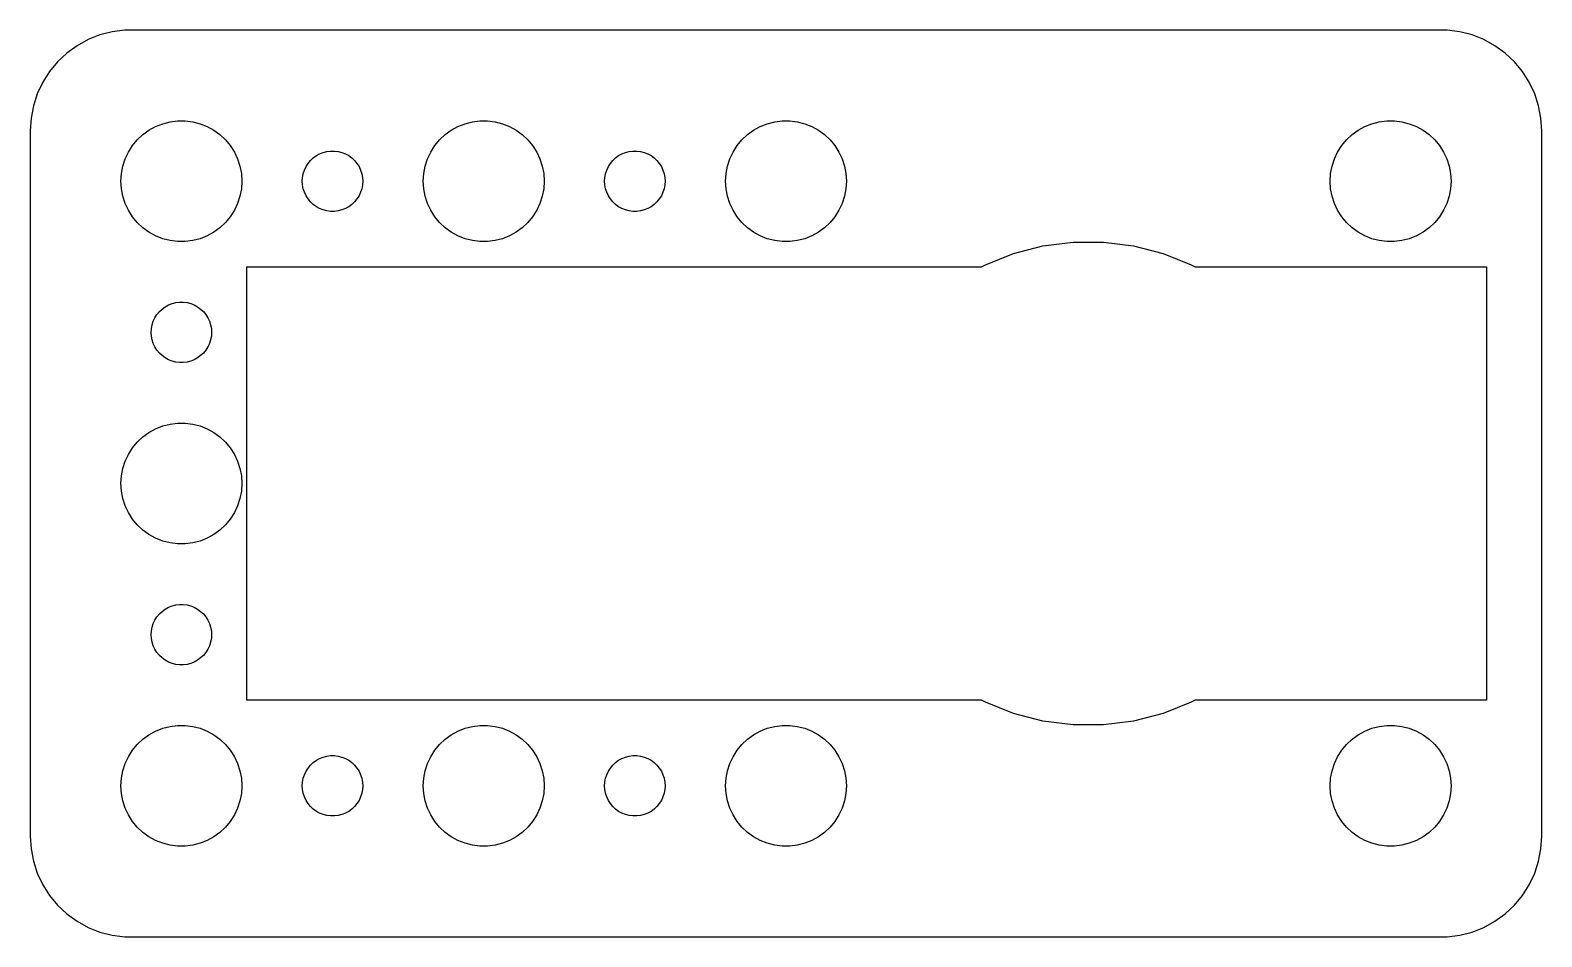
# Model space of a CAD drawing. Header units: metres. Extents: x -52 to 22, y -22 to 346.
# Drawn here: x -52.5 to 22.5, y -22.5 to 22.5 of the extents above; entities that cross this region are included whole.
import ezdxf

# ---------------------------------------------------------------- set-up
doc = ezdxf.new("R2010")
doc.units = ezdxf.units.M

msp = doc.modelspace()

# ---------------------------------------------------------------- linework, layer by layer
for p, q in [((-49.6289, 22.0241), (-50.1791, 21.7216)), ((-49.0451, 22.2553), (-49.6289, 22.0241)), ((-48.4369, 22.4114), (-49.0451, 22.2553)), ((-47.8139, 22.4901), (-48.4369, 22.4114)), ((17.8139, 22.4901), (-47.8139, 22.4901)), ((18.4369, 22.4114), (17.8139, 22.4901)), ((19.0451, 22.2553), (18.4369, 22.4114)), ((19.6289, 22.0241), (19.0451, 22.2553)), ((20.1791, 21.7216), (19.6289, 22.0241)), ((-50.6871, 21.3526), (-51.1448, 20.9227)), ((-50.1791, 21.7216), (-50.6871, 21.3526)), ((20.6871, 21.3526), (20.1791, 21.7216)), ((21.1448, 20.9227), (20.6871, 21.3526)), ((-51.5451, 20.4389), (-51.8815, 19.9088)), ((-51.1448, 20.9227), (-51.5451, 20.4389)), ((21.5451, 20.4389), (21.1448, 20.9227)), ((21.8815, 19.9088), (21.5451, 20.4389)), ((-51.8815, 19.9088), (-52.1489, 19.3406)), ((22.1489, 19.3406), (21.8815, 19.9088)), ((-52.1489, 19.3406), (-52.3429, 18.7434)), ((22.3429, 18.7434), (22.1489, 19.3406)), ((-52.4606, 18.1267), (-52.5, 17.5)), ((-52.3429, 18.7434), (-52.4606, 18.1267)), ((22.4606, 18.1267), (22.3429, 18.7434)), ((22.5, 17.5), (22.4606, 18.1267)), ((-52.5, 17.5), (-52.5, -17.5)), ((-47.1869, 17.0536), (-46.9123, 17.3115)), ((-46.9123, 17.3115), (-46.6075, 17.533)), ((-46.6075, 17.533), (-46.2773, 17.7145)), ((-46.2773, 17.7145), (-45.927, 17.8532)), ((-45.927, 17.8532), (-45.5621, 17.9469)), ((-45.5621, 17.9469), (-45.1884, 17.9941)), ((-45.1884, 17.9941), (-44.8116, 17.9941)), ((-44.8116, 17.9941), (-44.4379, 17.9469)), ((-44.4379, 17.9469), (-44.0729, 17.8532)), ((-44.0729, 17.8532), (-43.7227, 17.7145)), ((-43.7227, 17.7145), (-43.3925, 17.533)), ((-43.3925, 17.533), (-43.0877, 17.3115)), ((-43.0877, 17.3115), (-42.8131, 17.0536)), ((-32.1869, 17.0536), (-31.9123, 17.3115)), ((-31.9123, 17.3115), (-31.6075, 17.533)), ((-31.6075, 17.533), (-31.2773, 17.7145)), ((-31.2773, 17.7145), (-30.927, 17.8532)), ((-30.927, 17.8532), (-30.5621, 17.9469)), ((-30.5621, 17.9469), (-30.1884, 17.9941)), ((-30.1884, 17.9941), (-29.8116, 17.9941)), ((-29.8116, 17.9941), (-29.4379, 17.9469)), ((-29.4379, 17.9469), (-29.0729, 17.8532)), ((-29.0729, 17.8532), (-28.7227, 17.7145)), ((-28.7227, 17.7145), (-28.3925, 17.533)), ((-28.3925, 17.533), (-28.0877, 17.3115)), ((-28.0877, 17.3115), (-27.8131, 17.0536)), ((-17.1869, 17.0536), (-16.9123, 17.3115)), ((-16.9123, 17.3115), (-16.6075, 17.533)), ((-16.6075, 17.533), (-16.2773, 17.7145)), ((-16.2773, 17.7145), (-15.927, 17.8532)), ((-15.927, 17.8532), (-15.5621, 17.9469)), ((-15.5621, 17.9469), (-15.1884, 17.9941)), ((-15.1884, 17.9941), (-14.8116, 17.9941)), ((-14.8116, 17.9941), (-14.4379, 17.9469)), ((-14.4379, 17.9469), (-14.0729, 17.8532)), ((-14.0729, 17.8532), (-13.7227, 17.7145)), ((-13.7227, 17.7145), (-13.3925, 17.533)), ((-13.3925, 17.533), (-13.0877, 17.3115)), ((-13.0877, 17.3115), (-12.8131, 17.0536)), ((12.8131, 17.0536), (13.0877, 17.3115)), ((13.0877, 17.3115), (13.3925, 17.533)), ((13.3925, 17.533), (13.7227, 17.7145)), ((13.7227, 17.7145), (14.0729, 17.8532)), ((14.0729, 17.8532), (14.4379, 17.9469)), ((14.4379, 17.9469), (14.8116, 17.9941)), ((14.8116, 17.9941), (15.1884, 17.9941)), ((15.1884, 17.9941), (15.5621, 17.9469)), ((15.5621, 17.9469), (15.927, 17.8532)), ((15.927, 17.8532), (16.2773, 17.7145)), ((16.2773, 17.7145), (16.6075, 17.533)), ((16.6075, 17.533), (16.9123, 17.3115)), ((16.9123, 17.3115), (17.1869, 17.0536)), ((22.5, -17.5), (22.5, 17.5)), ((-47.6289, 16.4453), (-47.427, 16.7634)), ((-47.427, 16.7634), (-47.1869, 17.0536)), ((-42.8131, 17.0536), (-42.5729, 16.7634)), ((-42.5729, 16.7634), (-42.3711, 16.4453)), ((-32.6289, 16.4453), (-32.427, 16.7634)), ((-32.427, 16.7634), (-32.1869, 17.0536)), ((-27.8131, 17.0536), (-27.5729, 16.7634)), ((-27.5729, 16.7634), (-27.3711, 16.4453)), ((-17.6289, 16.4453), (-17.427, 16.7634)), ((-17.427, 16.7634), (-17.1869, 17.0536)), ((-12.8131, 17.0536), (-12.5729, 16.7634)), ((-12.5729, 16.7634), (-12.3711, 16.4453)), ((12.3711, 16.4453), (12.5729, 16.7634)), ((12.5729, 16.7634), (12.8131, 17.0536)), ((17.1869, 17.0536), (17.427, 16.7634)), ((17.427, 16.7634), (17.6289, 16.4453)), ((-47.9057, 15.7461), (-47.7893, 16.1044)), ((-47.7893, 16.1044), (-47.6289, 16.4453)), ((-42.3711, 16.4453), (-42.2107, 16.1044)), ((-42.2107, 16.1044), (-42.0942, 15.7461)), ((-38.8145, 15.7226), (-38.7135, 15.8817)), ((-38.7135, 15.8817), (-38.5934, 16.0268)), ((-38.5934, 16.0268), (-38.4561, 16.1558)), ((-38.4561, 16.1558), (-38.3037, 16.2665)), ((-38.3037, 16.2665), (-38.1387, 16.3572)), ((-38.1387, 16.3572), (-37.9635, 16.4266)), ((-37.9635, 16.4266), (-37.7811, 16.4734)), ((-37.7811, 16.4734), (-37.5942, 16.497)), ((-37.5942, 16.497), (-37.4058, 16.497)), ((-37.4058, 16.497), (-37.2189, 16.4734)), ((-37.2189, 16.4734), (-37.0365, 16.4266)), ((-37.0365, 16.4266), (-36.8613, 16.3572)), ((-36.8613, 16.3572), (-36.6963, 16.2665)), ((-36.6963, 16.2665), (-36.5439, 16.1558)), ((-36.5439, 16.1558), (-36.4065, 16.0268)), ((-36.4065, 16.0268), (-36.2865, 15.8817)), ((-36.2865, 15.8817), (-36.1855, 15.7226)), ((-32.9057, 15.7461), (-32.7893, 16.1044)), ((-32.7893, 16.1044), (-32.6289, 16.4453)), ((-27.3711, 16.4453), (-27.2107, 16.1044)), ((-27.2107, 16.1044), (-27.0942, 15.7461)), ((-23.8145, 15.7226), (-23.7135, 15.8817)), ((-23.7135, 15.8817), (-23.5934, 16.0268)), ((-23.5934, 16.0268), (-23.4561, 16.1558)), ((-23.4561, 16.1558), (-23.3037, 16.2665)), ((-23.3037, 16.2665), (-23.1387, 16.3572)), ((-23.1387, 16.3572), (-22.9635, 16.4266)), ((-22.9635, 16.4266), (-22.7811, 16.4734)), ((-22.7811, 16.4734), (-22.5942, 16.497)), ((-22.5942, 16.497), (-22.4058, 16.497)), ((-22.4058, 16.497), (-22.2189, 16.4734)), ((-22.2189, 16.4734), (-22.0365, 16.4266)), ((-22.0365, 16.4266), (-21.8613, 16.3572)), ((-21.8613, 16.3572), (-21.6963, 16.2665)), ((-21.6963, 16.2665), (-21.5439, 16.1558)), ((-21.5439, 16.1558), (-21.4065, 16.0268)), ((-21.4065, 16.0268), (-21.2865, 15.8817)), ((-21.2865, 15.8817), (-21.1855, 15.7226)), ((-17.9057, 15.7461), (-17.7893, 16.1044)), ((-17.7893, 16.1044), (-17.6289, 16.4453)), ((-12.3711, 16.4453), (-12.2107, 16.1044)), ((-12.2107, 16.1044), (-12.0942, 15.7461)), ((12.0942, 15.7461), (12.2107, 16.1044)), ((12.2107, 16.1044), (12.3711, 16.4453)), ((17.6289, 16.4453), (17.7893, 16.1044)), ((17.7893, 16.1044), (17.9057, 15.7461)), ((-48, 15), (-47.9763, 15.376)), ((-47.9763, 14.624), (-48, 15)), ((-47.9763, 15.376), (-47.9057, 15.7461)), ((-42.0942, 15.7461), (-42.0237, 15.376)), ((-42.0237, 15.376), (-42, 15)), ((-42, 15), (-42.0237, 14.624)), ((-39, 15), (-38.9882, 15.188)), ((-38.9882, 14.812), (-39, 15)), ((-38.9882, 15.188), (-38.9529, 15.373)), ((-38.9529, 15.373), (-38.8947, 15.5522)), ((-38.8947, 15.5522), (-38.8145, 15.7226)), ((-36.1855, 15.7226), (-36.1053, 15.5522)), ((-36.1053, 15.5522), (-36.0471, 15.373)), ((-36.0471, 15.373), (-36.0118, 15.188)), ((-36.0118, 15.188), (-36, 15)), ((-36, 15), (-36.0118, 14.812)), ((-33, 15), (-32.9763, 15.376)), ((-32.9763, 14.624), (-33, 15)), ((-32.9763, 15.376), (-32.9057, 15.7461)), ((-27.0942, 15.7461), (-27.0237, 15.376)), ((-27.0237, 15.376), (-27, 15)), ((-27, 15), (-27.0237, 14.624)), ((-24, 15), (-23.9882, 15.188)), ((-23.9882, 14.812), (-24, 15)), ((-23.9882, 15.188), (-23.9529, 15.373)), ((-23.9529, 15.373), (-23.8947, 15.5522)), ((-23.8947, 15.5522), (-23.8145, 15.7226)), ((-21.1855, 15.7226), (-21.1053, 15.5522)), ((-21.1053, 15.5522), (-21.0471, 15.373)), ((-21.0471, 15.373), (-21.0118, 15.188)), ((-21.0118, 15.188), (-21, 15)), ((-21, 15), (-21.0118, 14.812)), ((-18, 15), (-17.9763, 15.376)), ((-17.9763, 14.624), (-18, 15)), ((-17.9763, 15.376), (-17.9057, 15.7461)), ((-12.0942, 15.7461), (-12.0237, 15.376)), ((-12.0237, 15.376), (-12, 15)), ((-12, 15), (-12.0237, 14.624)), ((12, 15), (12.0237, 15.376)), ((12.0237, 14.624), (12, 15)), ((12.0237, 15.376), (12.0942, 15.7461)), ((17.9057, 15.7461), (17.9763, 15.376)), ((17.9763, 15.376), (18, 15)), ((18, 15), (17.9763, 14.624)), ((-47.9057, 14.2539), (-47.9763, 14.624)), ((-47.7893, 13.8956), (-47.9057, 14.2539)), ((-42.0942, 14.2539), (-42.2107, 13.8956)), ((-42.0237, 14.624), (-42.0942, 14.2539)), ((-38.9529, 14.627), (-38.9882, 14.812)), ((-38.8947, 14.4478), (-38.9529, 14.627)), ((-38.8145, 14.2774), (-38.8947, 14.4478)), ((-38.7135, 14.1183), (-38.8145, 14.2774)), ((-36.1855, 14.2774), (-36.2865, 14.1183)), ((-36.1053, 14.4478), (-36.1855, 14.2774)), ((-36.0471, 14.627), (-36.1053, 14.4478)), ((-36.0118, 14.812), (-36.0471, 14.627)), ((-32.9057, 14.2539), (-32.9763, 14.624)), ((-32.7893, 13.8956), (-32.9057, 14.2539)), ((-27.0942, 14.2539), (-27.2107, 13.8956)), ((-27.0237, 14.624), (-27.0942, 14.2539)), ((-23.9529, 14.627), (-23.9882, 14.812)), ((-23.8947, 14.4478), (-23.9529, 14.627)), ((-23.8145, 14.2774), (-23.8947, 14.4478)), ((-23.7135, 14.1183), (-23.8145, 14.2774)), ((-21.1855, 14.2774), (-21.2865, 14.1183)), ((-21.1053, 14.4478), (-21.1855, 14.2774)), ((-21.0471, 14.627), (-21.1053, 14.4478)), ((-21.0118, 14.812), (-21.0471, 14.627)), ((-17.9057, 14.2539), (-17.9763, 14.624)), ((-17.7893, 13.8956), (-17.9057, 14.2539)), ((-12.0942, 14.2539), (-12.2107, 13.8956)), ((-12.0237, 14.624), (-12.0942, 14.2539)), ((12.0942, 14.2539), (12.0237, 14.624)), ((12.2107, 13.8956), (12.0942, 14.2539)), ((17.9057, 14.2539), (17.7893, 13.8956)), ((17.9763, 14.624), (17.9057, 14.2539)), ((-47.6289, 13.5547), (-47.7893, 13.8956)), ((-47.427, 13.2366), (-47.6289, 13.5547)), ((-42.3711, 13.5547), (-42.5729, 13.2366)), ((-42.2107, 13.8956), (-42.3711, 13.5547)), ((-38.5934, 13.9732), (-38.7135, 14.1183)), ((-38.4561, 13.8442), (-38.5934, 13.9732)), ((-38.3037, 13.7335), (-38.4561, 13.8442)), ((-38.1387, 13.6427), (-38.3037, 13.7335)), ((-37.9635, 13.5734), (-38.1387, 13.6427)), ((-37.7811, 13.5266), (-37.9635, 13.5734)), ((-37.5942, 13.5029), (-37.7811, 13.5266)), ((-37.4058, 13.5029), (-37.5942, 13.5029)), ((-37.2189, 13.5266), (-37.4058, 13.5029)), ((-37.0365, 13.5734), (-37.2189, 13.5266)), ((-36.8613, 13.6427), (-37.0365, 13.5734)), ((-36.6963, 13.7335), (-36.8613, 13.6427)), ((-36.5439, 13.8442), (-36.6963, 13.7335)), ((-36.4065, 13.9732), (-36.5439, 13.8442)), ((-36.2865, 14.1183), (-36.4065, 13.9732)), ((-32.6289, 13.5547), (-32.7893, 13.8956)), ((-32.427, 13.2366), (-32.6289, 13.5547)), ((-27.3711, 13.5547), (-27.5729, 13.2366)), ((-27.2107, 13.8956), (-27.3711, 13.5547)), ((-23.5934, 13.9732), (-23.7135, 14.1183)), ((-23.4561, 13.8442), (-23.5934, 13.9732)), ((-23.3037, 13.7335), (-23.4561, 13.8442)), ((-23.1387, 13.6427), (-23.3037, 13.7335)), ((-22.9635, 13.5734), (-23.1387, 13.6427)), ((-22.7811, 13.5266), (-22.9635, 13.5734)), ((-22.5942, 13.5029), (-22.7811, 13.5266)), ((-22.4058, 13.5029), (-22.5942, 13.5029)), ((-22.2189, 13.5266), (-22.4058, 13.5029)), ((-22.0365, 13.5734), (-22.2189, 13.5266)), ((-21.8613, 13.6427), (-22.0365, 13.5734)), ((-21.6963, 13.7335), (-21.8613, 13.6427)), ((-21.5439, 13.8442), (-21.6963, 13.7335)), ((-21.4065, 13.9732), (-21.5439, 13.8442)), ((-21.2865, 14.1183), (-21.4065, 13.9732)), ((-17.6289, 13.5547), (-17.7893, 13.8956)), ((-17.427, 13.2366), (-17.6289, 13.5547)), ((-12.3711, 13.5547), (-12.5729, 13.2366)), ((-12.2107, 13.8956), (-12.3711, 13.5547)), ((12.3711, 13.5547), (12.2107, 13.8956)), ((12.5729, 13.2366), (12.3711, 13.5547)), ((17.6289, 13.5547), (17.427, 13.2366)), ((17.7893, 13.8956), (17.6289, 13.5547)), ((-47.1869, 12.9464), (-47.427, 13.2366)), ((-46.9123, 12.6884), (-47.1869, 12.9464)), ((-42.8131, 12.9464), (-43.0877, 12.6884)), ((-42.5729, 13.2366), (-42.8131, 12.9464)), ((-32.1869, 12.9464), (-32.427, 13.2366)), ((-31.9123, 12.6884), (-32.1869, 12.9464)), ((-27.8131, 12.9464), (-28.0877, 12.6884)), ((-27.5729, 13.2366), (-27.8131, 12.9464)), ((-17.1869, 12.9464), (-17.427, 13.2366)), ((-16.9123, 12.6884), (-17.1869, 12.9464)), ((-12.8131, 12.9464), (-13.0877, 12.6884)), ((-12.5729, 13.2366), (-12.8131, 12.9464)), ((12.8131, 12.9464), (12.5729, 13.2366)), ((13.0877, 12.6884), (12.8131, 12.9464)), ((17.1869, 12.9464), (16.9123, 12.6884)), ((17.427, 13.2366), (17.1869, 12.9464)), ((-46.6075, 12.467), (-46.9123, 12.6884)), ((-46.2773, 12.2855), (-46.6075, 12.467)), ((-45.927, 12.1468), (-46.2773, 12.2855)), ((-45.5621, 12.0531), (-45.927, 12.1468)), ((-45.1884, 12.0059), (-45.5621, 12.0531)), ((-44.8116, 12.0059), (-45.1884, 12.0059)), ((-44.4379, 12.0531), (-44.8116, 12.0059)), ((-44.0729, 12.1468), (-44.4379, 12.0531)), ((-43.7227, 12.2855), (-44.0729, 12.1468)), ((-43.3925, 12.467), (-43.7227, 12.2855)), ((-43.0877, 12.6884), (-43.3925, 12.467)), ((-31.6075, 12.467), (-31.9123, 12.6884)), ((-31.2773, 12.2855), (-31.6075, 12.467)), ((-30.927, 12.1468), (-31.2773, 12.2855)), ((-30.5621, 12.0531), (-30.927, 12.1468)), ((-30.1884, 12.0059), (-30.5621, 12.0531)), ((-29.8116, 12.0059), (-30.1884, 12.0059)), ((-29.4379, 12.0531), (-29.8116, 12.0059)), ((-29.0729, 12.1468), (-29.4379, 12.0531)), ((-28.7227, 12.2855), (-29.0729, 12.1468)), ((-28.3925, 12.467), (-28.7227, 12.2855)), ((-28.0877, 12.6884), (-28.3925, 12.467)), ((-16.6075, 12.467), (-16.9123, 12.6884)), ((-16.2773, 12.2855), (-16.6075, 12.467)), ((-15.927, 12.1468), (-16.2773, 12.2855)), ((-15.5621, 12.0531), (-15.927, 12.1468)), ((-15.1884, 12.0059), (-15.5621, 12.0531)), ((-14.8116, 12.0059), (-15.1884, 12.0059)), ((-14.4379, 12.0531), (-14.8116, 12.0059)), ((-14.0729, 12.1468), (-14.4379, 12.0531)), ((-13.7227, 12.2855), (-14.0729, 12.1468)), ((-13.3925, 12.467), (-13.7227, 12.2855)), ((-13.0877, 12.6884), (-13.3925, 12.467)), ((13.3925, 12.467), (13.0877, 12.6884)), ((13.7227, 12.2855), (13.3925, 12.467)), ((14.0729, 12.1468), (13.7227, 12.2855)), ((14.4379, 12.0531), (14.0729, 12.1468)), ((14.8116, 12.0059), (14.4379, 12.0531)), ((15.1884, 12.0059), (14.8116, 12.0059)), ((15.5621, 12.0531), (15.1884, 12.0059)), ((15.927, 12.1468), (15.5621, 12.0531)), ((16.2773, 12.2855), (15.927, 12.1468)), ((16.6075, 12.467), (16.2773, 12.2855)), ((16.9123, 12.6884), (16.6075, 12.467)), ((-5.10934, 10.8579), (-3.70819, 11.4127)), ((-3.70819, 11.4127), (-2.24857, 11.7874)), ((-2.24857, 11.7874), (-0.75348, 11.9763)), ((-0.75348, 11.9763), (0.75348, 11.9763)), ((0.75348, 11.9763), (2.24857, 11.7874)), ((2.24857, 11.7874), (3.70819, 11.4127)), ((3.70819, 11.4127), (5.10934, 10.8579)), ((-41.75, -10.75), (-41.75, 10.75)), ((-41.75, 10.75), (-5.30566, 10.75)), ((-5.30566, 10.75), (-5.10934, 10.8579)), ((5.10934, 10.8579), (5.30566, 10.75)), ((5.30566, 10.75), (19.75, 10.75)), ((19.75, 10.75), (19.75, -10.75)), ((-46.3145, 8.22263), (-46.2135, 8.38167)), ((-46.2135, 8.38167), (-46.0934, 8.52681)), ((-46.0934, 8.52681), (-45.9561, 8.65576)), ((-45.9561, 8.65576), (-45.8037, 8.76648)), ((-45.8037, 8.76648), (-45.6387, 8.85724)), ((-45.6387, 8.85724), (-45.4635, 8.92657)), ((-45.4635, 8.92657), (-45.2811, 8.97342)), ((-45.2811, 8.97342), (-45.0942, 8.99704)), ((-45.0942, 8.99704), (-44.9058, 8.99704)), ((-44.9058, 8.99704), (-44.7189, 8.97342)), ((-44.7189, 8.97342), (-44.5365, 8.92657)), ((-44.5365, 8.92657), (-44.3613, 8.85724)), ((-44.3613, 8.85724), (-44.1963, 8.76648)), ((-44.1963, 8.76648), (-44.0439, 8.65576)), ((-44.0439, 8.65576), (-43.9065, 8.52681)), ((-43.9065, 8.52681), (-43.7865, 8.38167)), ((-43.7865, 8.38167), (-43.6855, 8.22263)), ((-46.5, 7.5), (-46.4882, 7.68799)), ((-46.4882, 7.312), (-46.5, 7.5)), ((-46.4882, 7.68799), (-46.4529, 7.87303)), ((-46.4529, 7.87303), (-46.3947, 8.05219)), ((-46.3947, 8.05219), (-46.3145, 8.22263)), ((-43.6855, 8.22263), (-43.6053, 8.05219)), ((-43.6053, 8.05219), (-43.5471, 7.87303)), ((-43.5471, 7.87303), (-43.5118, 7.68799)), ((-43.5118, 7.68799), (-43.5, 7.5)), ((-43.5, 7.5), (-43.5118, 7.312)), ((-46.4529, 7.12695), (-46.4882, 7.312)), ((-46.3947, 6.9478), (-46.4529, 7.12695)), ((-46.3145, 6.77736), (-46.3947, 6.9478)), ((-46.2135, 6.61832), (-46.3145, 6.77736)), ((-43.6855, 6.77736), (-43.7865, 6.61832)), ((-43.6053, 6.9478), (-43.6855, 6.77736)), ((-43.5471, 7.12695), (-43.6053, 6.9478)), ((-43.5118, 7.312), (-43.5471, 7.12695)), ((-46.0934, 6.47318), (-46.2135, 6.61832)), ((-45.9561, 6.34422), (-46.0934, 6.47318)), ((-45.8037, 6.23351), (-45.9561, 6.34422)), ((-45.6387, 6.14275), (-45.8037, 6.23351)), ((-45.4635, 6.07341), (-45.6387, 6.14275)), ((-45.2811, 6.02657), (-45.4635, 6.07341)), ((-45.0942, 6.00294), (-45.2811, 6.02657)), ((-44.9058, 6.00294), (-45.0942, 6.00294)), ((-44.7189, 6.02657), (-44.9058, 6.00294)), ((-44.5365, 6.07341), (-44.7189, 6.02657)), ((-44.3613, 6.14275), (-44.5365, 6.07341)), ((-44.1963, 6.23351), (-44.3613, 6.14275)), ((-44.0439, 6.34422), (-44.1963, 6.23351)), ((-43.9065, 6.47318), (-44.0439, 6.34422)), ((-43.7865, 6.61832), (-43.9065, 6.47318)), ((-47.1869, 2.05363), (-46.9123, 2.31154)), ((-46.9123, 2.31154), (-46.6075, 2.53297)), ((-46.6075, 2.53297), (-46.2773, 2.71448)), ((-46.2773, 2.71448), (-45.927, 2.85316)), ((-45.927, 2.85316), (-45.5621, 2.94685)), ((-45.5621, 2.94685), (-45.1884, 2.99408)), ((-45.1884, 2.99408), (-44.8116, 2.99408)), ((-44.8116, 2.99408), (-44.4379, 2.94685)), ((-44.4379, 2.94685), (-44.0729, 2.85316)), ((-44.0729, 2.85316), (-43.7227, 2.71448)), ((-43.7227, 2.71448), (-43.3925, 2.53297)), ((-43.3925, 2.53297), (-43.0877, 2.31154)), ((-43.0877, 2.31154), (-42.8131, 2.05363)), ((-47.6289, 1.44525), (-47.427, 1.76335)), ((-47.427, 1.76335), (-47.1869, 2.05363)), ((-42.8131, 2.05363), (-42.5729, 1.76335)), ((-42.5729, 1.76335), (-42.3711, 1.44525)), ((-47.9057, 0.74606), (-47.7893, 1.10437)), ((-47.7893, 1.10437), (-47.6289, 1.44525)), ((-42.3711, 1.44525), (-42.2107, 1.10437)), ((-42.2107, 1.10437), (-42.0942, 0.74606)), ((-48, 0), (-47.9763, 0.37599)), ((-47.9763, -0.37599), (-48, 0)), ((-47.9763, 0.37599), (-47.9057, 0.74606)), ((-42.0942, 0.74606), (-42.0237, 0.37599)), ((-42.0237, 0.37599), (-42, 0)), ((-42, 0), (-42.0237, -0.37599)), ((-47.9057, -0.74606), (-47.9763, -0.37599)), ((-47.7893, -1.10437), (-47.9057, -0.74606)), ((-42.0942, -0.74606), (-42.2107, -1.10437)), ((-42.0237, -0.37599), (-42.0942, -0.74606)), ((-47.6289, -1.44525), (-47.7893, -1.10437)), ((-47.427, -1.76335), (-47.6289, -1.44525)), ((-42.3711, -1.44525), (-42.5729, -1.76335)), ((-42.2107, -1.10437), (-42.3711, -1.44525)), ((-47.1869, -2.05363), (-47.427, -1.76335)), ((-46.9123, -2.31154), (-47.1869, -2.05363)), ((-42.8131, -2.05363), (-43.0877, -2.31154)), ((-42.5729, -1.76335), (-42.8131, -2.05363)), ((-46.6075, -2.53297), (-46.9123, -2.31154)), ((-46.2773, -2.71448), (-46.6075, -2.53297)), ((-45.927, -2.85316), (-46.2773, -2.71448)), ((-45.5621, -2.94685), (-45.927, -2.85316)), ((-45.1884, -2.99408), (-45.5621, -2.94685)), ((-44.8116, -2.99408), (-45.1884, -2.99408)), ((-44.4379, -2.94685), (-44.8116, -2.99408)), ((-44.0729, -2.85316), (-44.4379, -2.94685)), ((-43.7227, -2.71448), (-44.0729, -2.85316)), ((-43.3925, -2.53297), (-43.7227, -2.71448)), ((-43.0877, -2.31154), (-43.3925, -2.53297)), ((-46.3145, -6.77736), (-46.2135, -6.61832)), ((-46.2135, -6.61832), (-46.0934, -6.47318)), ((-46.0934, -6.47318), (-45.9561, -6.34422)), ((-45.9561, -6.34422), (-45.8037, -6.23351)), ((-45.8037, -6.23351), (-45.6387, -6.14275)), ((-45.6387, -6.14275), (-45.4635, -6.07341)), ((-45.4635, -6.07341), (-45.2811, -6.02657)), ((-45.2811, -6.02657), (-45.0942, -6.00294)), ((-45.0942, -6.00294), (-44.9058, -6.00294)), ((-44.9058, -6.00294), (-44.7189, -6.02657)), ((-44.7189, -6.02657), (-44.5365, -6.07341)), ((-44.5365, -6.07341), (-44.3613, -6.14275)), ((-44.3613, -6.14275), (-44.1963, -6.23351)), ((-44.1963, -6.23351), (-44.0439, -6.34422)), ((-44.0439, -6.34422), (-43.9065, -6.47318)), ((-43.9065, -6.47318), (-43.7865, -6.61832)), ((-43.7865, -6.61832), (-43.6855, -6.77736)), ((-46.5, -7.5), (-46.4882, -7.312)), ((-46.4882, -7.68799), (-46.5, -7.5)), ((-46.4882, -7.312), (-46.4529, -7.12695)), ((-46.4529, -7.12695), (-46.3947, -6.9478)), ((-46.3947, -6.9478), (-46.3145, -6.77736)), ((-43.6855, -6.77736), (-43.6053, -6.9478)), ((-43.6053, -6.9478), (-43.5471, -7.12695)), ((-43.5471, -7.12695), (-43.5118, -7.312)), ((-43.5118, -7.312), (-43.5, -7.5)), ((-43.5, -7.5), (-43.5118, -7.68799)), ((-46.4529, -7.87303), (-46.4882, -7.68799)), ((-46.3947, -8.05219), (-46.4529, -7.87303)), ((-46.3145, -8.22263), (-46.3947, -8.05219)), ((-46.2135, -8.38167), (-46.3145, -8.22263)), ((-43.6855, -8.22263), (-43.7865, -8.38167)), ((-43.6053, -8.05219), (-43.6855, -8.22263)), ((-43.5471, -7.87303), (-43.6053, -8.05219)), ((-43.5118, -7.68799), (-43.5471, -7.87303)), ((-46.0934, -8.52681), (-46.2135, -8.38167)), ((-45.9561, -8.65576), (-46.0934, -8.52681)), ((-45.8037, -8.76648), (-45.9561, -8.65576)), ((-45.6387, -8.85724), (-45.8037, -8.76648)), ((-45.4635, -8.92657), (-45.6387, -8.85724)), ((-45.2811, -8.97342), (-45.4635, -8.92657)), ((-45.0942, -8.99704), (-45.2811, -8.97342)), ((-44.9058, -8.99704), (-45.0942, -8.99704)), ((-44.7189, -8.97342), (-44.9058, -8.99704)), ((-44.5365, -8.92657), (-44.7189, -8.97342)), ((-44.3613, -8.85724), (-44.5365, -8.92657)), ((-44.1963, -8.76648), (-44.3613, -8.85724)), ((-44.0439, -8.65576), (-44.1963, -8.76648)), ((-43.9065, -8.52681), (-44.0439, -8.65576)), ((-43.7865, -8.38167), (-43.9065, -8.52681)), ((-5.30566, -10.75), (-41.75, -10.75)), ((-5.10934, -10.8579), (-5.30566, -10.75)), ((-3.70819, -11.4127), (-5.10934, -10.8579)), ((5.10934, -10.8579), (3.70819, -11.4127)), ((5.30566, -10.75), (5.10934, -10.8579)), ((19.75, -10.75), (5.30566, -10.75)), ((-2.24857, -11.7874), (-3.70819, -11.4127)), ((-0.75348, -11.9763), (-2.24857, -11.7874)), ((0.75348, -11.9763), (-0.75348, -11.9763)), ((2.24857, -11.7874), (0.75348, -11.9763)), ((3.70819, -11.4127), (2.24857, -11.7874)), ((-47.1869, -12.9464), (-46.9123, -12.6884)), ((-46.9123, -12.6884), (-46.6075, -12.467)), ((-46.6075, -12.467), (-46.2773, -12.2855)), ((-46.2773, -12.2855), (-45.927, -12.1468)), ((-45.927, -12.1468), (-45.5621, -12.0531)), ((-45.5621, -12.0531), (-45.1884, -12.0059)), ((-45.1884, -12.0059), (-44.8116, -12.0059)), ((-44.8116, -12.0059), (-44.4379, -12.0531)), ((-44.4379, -12.0531), (-44.0729, -12.1468)), ((-44.0729, -12.1468), (-43.7227, -12.2855)), ((-43.7227, -12.2855), (-43.3925, -12.467)), ((-43.3925, -12.467), (-43.0877, -12.6884)), ((-43.0877, -12.6884), (-42.8131, -12.9464)), ((-32.1869, -12.9464), (-31.9123, -12.6884)), ((-31.9123, -12.6884), (-31.6075, -12.467)), ((-31.6075, -12.467), (-31.2773, -12.2855)), ((-31.2773, -12.2855), (-30.927, -12.1468)), ((-30.927, -12.1468), (-30.5621, -12.0531)), ((-30.5621, -12.0531), (-30.1884, -12.0059)), ((-30.1884, -12.0059), (-29.8116, -12.0059)), ((-29.8116, -12.0059), (-29.4379, -12.0531)), ((-29.4379, -12.0531), (-29.0729, -12.1468)), ((-29.0729, -12.1468), (-28.7227, -12.2855)), ((-28.7227, -12.2855), (-28.3925, -12.467)), ((-28.3925, -12.467), (-28.0877, -12.6884)), ((-28.0877, -12.6884), (-27.8131, -12.9464)), ((-17.1869, -12.9464), (-16.9123, -12.6884)), ((-16.9123, -12.6884), (-16.6075, -12.467)), ((-16.6075, -12.467), (-16.2773, -12.2855)), ((-16.2773, -12.2855), (-15.927, -12.1468)), ((-15.927, -12.1468), (-15.5621, -12.0531)), ((-15.5621, -12.0531), (-15.1884, -12.0059)), ((-15.1884, -12.0059), (-14.8116, -12.0059)), ((-14.8116, -12.0059), (-14.4379, -12.0531)), ((-14.4379, -12.0531), (-14.0729, -12.1468)), ((-14.0729, -12.1468), (-13.7227, -12.2855)), ((-13.7227, -12.2855), (-13.3925, -12.467)), ((-13.3925, -12.467), (-13.0877, -12.6884)), ((-13.0877, -12.6884), (-12.8131, -12.9464)), ((12.8131, -12.9464), (13.0877, -12.6884)), ((13.0877, -12.6884), (13.3925, -12.467)), ((13.3925, -12.467), (13.7227, -12.2855)), ((13.7227, -12.2855), (14.0729, -12.1468)), ((14.0729, -12.1468), (14.4379, -12.0531)), ((14.4379, -12.0531), (14.8116, -12.0059)), ((14.8116, -12.0059), (15.1884, -12.0059)), ((15.1884, -12.0059), (15.5621, -12.0531)), ((15.5621, -12.0531), (15.927, -12.1468)), ((15.927, -12.1468), (16.2773, -12.2855)), ((16.2773, -12.2855), (16.6075, -12.467)), ((16.6075, -12.467), (16.9123, -12.6884)), ((16.9123, -12.6884), (17.1869, -12.9464)), ((-47.6289, -13.5547), (-47.427, -13.2366)), ((-47.427, -13.2366), (-47.1869, -12.9464)), ((-42.8131, -12.9464), (-42.5729, -13.2366)), ((-42.5729, -13.2366), (-42.3711, -13.5547)), ((-32.6289, -13.5547), (-32.427, -13.2366)), ((-32.427, -13.2366), (-32.1869, -12.9464)), ((-27.8131, -12.9464), (-27.5729, -13.2366)), ((-27.5729, -13.2366), (-27.3711, -13.5547)), ((-17.6289, -13.5547), (-17.427, -13.2366)), ((-17.427, -13.2366), (-17.1869, -12.9464)), ((-12.8131, -12.9464), (-12.5729, -13.2366)), ((-12.5729, -13.2366), (-12.3711, -13.5547)), ((12.3711, -13.5547), (12.5729, -13.2366)), ((12.5729, -13.2366), (12.8131, -12.9464)), ((17.1869, -12.9464), (17.427, -13.2366)), ((17.427, -13.2366), (17.6289, -13.5547)), ((-47.9057, -14.2539), (-47.7893, -13.8956)), ((-47.7893, -13.8956), (-47.6289, -13.5547)), ((-42.3711, -13.5547), (-42.2107, -13.8956)), ((-42.2107, -13.8956), (-42.0942, -14.2539)), ((-38.8145, -14.2774), (-38.7135, -14.1183)), ((-38.7135, -14.1183), (-38.5934, -13.9732)), ((-38.5934, -13.9732), (-38.4561, -13.8442)), ((-38.4561, -13.8442), (-38.3037, -13.7335)), ((-38.3037, -13.7335), (-38.1387, -13.6427)), ((-38.1387, -13.6427), (-37.9635, -13.5734)), ((-37.9635, -13.5734), (-37.7811, -13.5266)), ((-37.7811, -13.5266), (-37.5942, -13.5029)), ((-37.5942, -13.5029), (-37.4058, -13.5029)), ((-37.4058, -13.5029), (-37.2189, -13.5266)), ((-37.2189, -13.5266), (-37.0365, -13.5734)), ((-37.0365, -13.5734), (-36.8613, -13.6427)), ((-36.8613, -13.6427), (-36.6963, -13.7335)), ((-36.6963, -13.7335), (-36.5439, -13.8442)), ((-36.5439, -13.8442), (-36.4065, -13.9732)), ((-36.4065, -13.9732), (-36.2865, -14.1183)), ((-36.2865, -14.1183), (-36.1855, -14.2774)), ((-32.9057, -14.2539), (-32.7893, -13.8956)), ((-32.7893, -13.8956), (-32.6289, -13.5547)), ((-27.3711, -13.5547), (-27.2107, -13.8956)), ((-27.2107, -13.8956), (-27.0942, -14.2539)), ((-23.8145, -14.2774), (-23.7135, -14.1183)), ((-23.7135, -14.1183), (-23.5934, -13.9732)), ((-23.5934, -13.9732), (-23.4561, -13.8442)), ((-23.4561, -13.8442), (-23.3037, -13.7335)), ((-23.3037, -13.7335), (-23.1387, -13.6427)), ((-23.1387, -13.6427), (-22.9635, -13.5734)), ((-22.9635, -13.5734), (-22.7811, -13.5266)), ((-22.7811, -13.5266), (-22.5942, -13.5029)), ((-22.5942, -13.5029), (-22.4058, -13.5029)), ((-22.4058, -13.5029), (-22.2189, -13.5266)), ((-22.2189, -13.5266), (-22.0365, -13.5734)), ((-22.0365, -13.5734), (-21.8613, -13.6427)), ((-21.8613, -13.6427), (-21.6963, -13.7335)), ((-21.6963, -13.7335), (-21.5439, -13.8442)), ((-21.5439, -13.8442), (-21.4065, -13.9732)), ((-21.4065, -13.9732), (-21.2865, -14.1183)), ((-21.2865, -14.1183), (-21.1855, -14.2774)), ((-17.9057, -14.2539), (-17.7893, -13.8956)), ((-17.7893, -13.8956), (-17.6289, -13.5547)), ((-12.3711, -13.5547), (-12.2107, -13.8956)), ((-12.2107, -13.8956), (-12.0942, -14.2539)), ((12.0942, -14.2539), (12.2107, -13.8956)), ((12.2107, -13.8956), (12.3711, -13.5547)), ((17.6289, -13.5547), (17.7893, -13.8956)), ((17.7893, -13.8956), (17.9057, -14.2539)), ((-48, -15), (-47.9763, -14.624)), ((-47.9763, -15.376), (-48, -15)), ((-47.9763, -14.624), (-47.9057, -14.2539)), ((-42.0942, -14.2539), (-42.0237, -14.624)), ((-42.0237, -14.624), (-42, -15)), ((-42, -15), (-42.0237, -15.376)), ((-39, -15), (-38.9882, -14.812)), ((-38.9882, -15.188), (-39, -15)), ((-38.9882, -14.812), (-38.9529, -14.627)), ((-38.9529, -14.627), (-38.8947, -14.4478)), ((-38.8947, -14.4478), (-38.8145, -14.2774)), ((-36.1855, -14.2774), (-36.1053, -14.4478)), ((-36.1053, -14.4478), (-36.0471, -14.627)), ((-36.0471, -14.627), (-36.0118, -14.812)), ((-36.0118, -14.812), (-36, -15)), ((-36, -15), (-36.0118, -15.188)), ((-33, -15), (-32.9763, -14.624)), ((-32.9763, -15.376), (-33, -15)), ((-32.9763, -14.624), (-32.9057, -14.2539)), ((-27.0942, -14.2539), (-27.0237, -14.624)), ((-27.0237, -14.624), (-27, -15)), ((-27, -15), (-27.0237, -15.376)), ((-24, -15), (-23.9882, -14.812)), ((-23.9882, -15.188), (-24, -15)), ((-23.9882, -14.812), (-23.9529, -14.627)), ((-23.9529, -14.627), (-23.8947, -14.4478)), ((-23.8947, -14.4478), (-23.8145, -14.2774)), ((-21.1855, -14.2774), (-21.1053, -14.4478)), ((-21.1053, -14.4478), (-21.0471, -14.627)), ((-21.0471, -14.627), (-21.0118, -14.812)), ((-21.0118, -14.812), (-21, -15)), ((-21, -15), (-21.0118, -15.188)), ((-18, -15), (-17.9763, -14.624)), ((-17.9763, -15.376), (-18, -15)), ((-17.9763, -14.624), (-17.9057, -14.2539)), ((-12.0942, -14.2539), (-12.0237, -14.624)), ((-12.0237, -14.624), (-12, -15)), ((-12, -15), (-12.0237, -15.376)), ((12, -15), (12.0237, -14.624)), ((12.0237, -15.376), (12, -15)), ((12.0237, -14.624), (12.0942, -14.2539)), ((17.9057, -14.2539), (17.9763, -14.624)), ((17.9763, -14.624), (18, -15)), ((18, -15), (17.9763, -15.376)), ((-47.9057, -15.7461), (-47.9763, -15.376)), ((-47.7893, -16.1044), (-47.9057, -15.7461)), ((-42.0942, -15.7461), (-42.2107, -16.1044)), ((-42.0237, -15.376), (-42.0942, -15.7461)), ((-38.9529, -15.373), (-38.9882, -15.188)), ((-38.8947, -15.5522), (-38.9529, -15.373)), ((-38.8145, -15.7226), (-38.8947, -15.5522)), ((-38.7135, -15.8817), (-38.8145, -15.7226)), ((-36.1855, -15.7226), (-36.2865, -15.8817)), ((-36.1053, -15.5522), (-36.1855, -15.7226)), ((-36.0471, -15.373), (-36.1053, -15.5522)), ((-36.0118, -15.188), (-36.0471, -15.373)), ((-32.9057, -15.7461), (-32.9763, -15.376)), ((-32.7893, -16.1044), (-32.9057, -15.7461)), ((-27.0942, -15.7461), (-27.2107, -16.1044)), ((-27.0237, -15.376), (-27.0942, -15.7461)), ((-23.9529, -15.373), (-23.9882, -15.188)), ((-23.8947, -15.5522), (-23.9529, -15.373)), ((-23.8145, -15.7226), (-23.8947, -15.5522)), ((-23.7135, -15.8817), (-23.8145, -15.7226)), ((-21.1855, -15.7226), (-21.2865, -15.8817)), ((-21.1053, -15.5522), (-21.1855, -15.7226)), ((-21.0471, -15.373), (-21.1053, -15.5522)), ((-21.0118, -15.188), (-21.0471, -15.373)), ((-17.9057, -15.7461), (-17.9763, -15.376)), ((-17.7893, -16.1044), (-17.9057, -15.7461)), ((-12.0942, -15.7461), (-12.2107, -16.1044)), ((-12.0237, -15.376), (-12.0942, -15.7461)), ((12.0942, -15.7461), (12.0237, -15.376)), ((12.2107, -16.1044), (12.0942, -15.7461)), ((17.9057, -15.7461), (17.7893, -16.1044)), ((17.9763, -15.376), (17.9057, -15.7461)), ((-47.6289, -16.4453), (-47.7893, -16.1044)), ((-47.427, -16.7634), (-47.6289, -16.4453)), ((-42.3711, -16.4453), (-42.5729, -16.7634)), ((-42.2107, -16.1044), (-42.3711, -16.4453)), ((-38.5934, -16.0268), (-38.7135, -15.8817)), ((-38.4561, -16.1558), (-38.5934, -16.0268)), ((-38.3037, -16.2665), (-38.4561, -16.1558)), ((-38.1387, -16.3572), (-38.3037, -16.2665)), ((-37.9635, -16.4266), (-38.1387, -16.3572)), ((-37.7811, -16.4734), (-37.9635, -16.4266)), ((-37.5942, -16.497), (-37.7811, -16.4734)), ((-37.4058, -16.497), (-37.5942, -16.497)), ((-37.2189, -16.4734), (-37.4058, -16.497)), ((-37.0365, -16.4266), (-37.2189, -16.4734)), ((-36.8613, -16.3572), (-37.0365, -16.4266)), ((-36.6963, -16.2665), (-36.8613, -16.3572)), ((-36.5439, -16.1558), (-36.6963, -16.2665)), ((-36.4065, -16.0268), (-36.5439, -16.1558)), ((-36.2865, -15.8817), (-36.4065, -16.0268)), ((-32.6289, -16.4453), (-32.7893, -16.1044)), ((-32.427, -16.7634), (-32.6289, -16.4453)), ((-27.3711, -16.4453), (-27.5729, -16.7634)), ((-27.2107, -16.1044), (-27.3711, -16.4453)), ((-23.5934, -16.0268), (-23.7135, -15.8817)), ((-23.4561, -16.1558), (-23.5934, -16.0268)), ((-23.3037, -16.2665), (-23.4561, -16.1558)), ((-23.1387, -16.3572), (-23.3037, -16.2665)), ((-22.9635, -16.4266), (-23.1387, -16.3572)), ((-22.7811, -16.4734), (-22.9635, -16.4266)), ((-22.5942, -16.497), (-22.7811, -16.4734)), ((-22.4058, -16.497), (-22.5942, -16.497)), ((-22.2189, -16.4734), (-22.4058, -16.497)), ((-22.0365, -16.4266), (-22.2189, -16.4734)), ((-21.8613, -16.3572), (-22.0365, -16.4266)), ((-21.6963, -16.2665), (-21.8613, -16.3572)), ((-21.5439, -16.1558), (-21.6963, -16.2665)), ((-21.4065, -16.0268), (-21.5439, -16.1558)), ((-21.2865, -15.8817), (-21.4065, -16.0268)), ((-17.6289, -16.4453), (-17.7893, -16.1044)), ((-17.427, -16.7634), (-17.6289, -16.4453)), ((-12.3711, -16.4453), (-12.5729, -16.7634)), ((-12.2107, -16.1044), (-12.3711, -16.4453)), ((12.3711, -16.4453), (12.2107, -16.1044)), ((12.5729, -16.7634), (12.3711, -16.4453)), ((17.6289, -16.4453), (17.427, -16.7634)), ((17.7893, -16.1044), (17.6289, -16.4453)), ((-47.1869, -17.0536), (-47.427, -16.7634)), ((-46.9123, -17.3115), (-47.1869, -17.0536)), ((-42.8131, -17.0536), (-43.0877, -17.3115)), ((-42.5729, -16.7634), (-42.8131, -17.0536)), ((-32.1869, -17.0536), (-32.427, -16.7634)), ((-31.9123, -17.3115), (-32.1869, -17.0536)), ((-27.8131, -17.0536), (-28.0877, -17.3115)), ((-27.5729, -16.7634), (-27.8131, -17.0536)), ((-17.1869, -17.0536), (-17.427, -16.7634)), ((-16.9123, -17.3115), (-17.1869, -17.0536)), ((-12.8131, -17.0536), (-13.0877, -17.3115)), ((-12.5729, -16.7634), (-12.8131, -17.0536)), ((12.8131, -17.0536), (12.5729, -16.7634)), ((13.0877, -17.3115), (12.8131, -17.0536)), ((17.1869, -17.0536), (16.9123, -17.3115)), ((17.427, -16.7634), (17.1869, -17.0536)), ((-52.5, -17.5), (-52.4606, -18.1267)), ((-46.6075, -17.533), (-46.9123, -17.3115)), ((-46.2773, -17.7145), (-46.6075, -17.533)), ((-45.927, -17.8532), (-46.2773, -17.7145)), ((-45.5621, -17.9469), (-45.927, -17.8532)), ((-45.1884, -17.9941), (-45.5621, -17.9469)), ((-44.8116, -17.9941), (-45.1884, -17.9941)), ((-44.4379, -17.9469), (-44.8116, -17.9941)), ((-44.0729, -17.8532), (-44.4379, -17.9469)), ((-43.7227, -17.7145), (-44.0729, -17.8532)), ((-43.3925, -17.533), (-43.7227, -17.7145)), ((-43.0877, -17.3115), (-43.3925, -17.533)), ((-31.6075, -17.533), (-31.9123, -17.3115)), ((-31.2773, -17.7145), (-31.6075, -17.533)), ((-30.927, -17.8532), (-31.2773, -17.7145)), ((-30.5621, -17.9469), (-30.927, -17.8532)), ((-30.1884, -17.9941), (-30.5621, -17.9469)), ((-29.8116, -17.9941), (-30.1884, -17.9941)), ((-29.4379, -17.9469), (-29.8116, -17.9941)), ((-29.0729, -17.8532), (-29.4379, -17.9469)), ((-28.7227, -17.7145), (-29.0729, -17.8532)), ((-28.3925, -17.533), (-28.7227, -17.7145)), ((-28.0877, -17.3115), (-28.3925, -17.533)), ((-16.6075, -17.533), (-16.9123, -17.3115)), ((-16.2773, -17.7145), (-16.6075, -17.533)), ((-15.927, -17.8532), (-16.2773, -17.7145)), ((-15.5621, -17.9469), (-15.927, -17.8532)), ((-15.1884, -17.9941), (-15.5621, -17.9469)), ((-14.8116, -17.9941), (-15.1884, -17.9941)), ((-14.4379, -17.9469), (-14.8116, -17.9941)), ((-14.0729, -17.8532), (-14.4379, -17.9469)), ((-13.7227, -17.7145), (-14.0729, -17.8532)), ((-13.3925, -17.533), (-13.7227, -17.7145)), ((-13.0877, -17.3115), (-13.3925, -17.533)), ((13.3925, -17.533), (13.0877, -17.3115)), ((13.7227, -17.7145), (13.3925, -17.533)), ((14.0729, -17.8532), (13.7227, -17.7145)), ((14.4379, -17.9469), (14.0729, -17.8532)), ((14.8116, -17.9941), (14.4379, -17.9469)), ((15.1884, -17.9941), (14.8116, -17.9941)), ((15.5621, -17.9469), (15.1884, -17.9941)), ((15.927, -17.8532), (15.5621, -17.9469)), ((16.2773, -17.7145), (15.927, -17.8532)), ((16.6075, -17.533), (16.2773, -17.7145)), ((16.9123, -17.3115), (16.6075, -17.533)), ((22.4606, -18.1267), (22.5, -17.5)), ((-52.4606, -18.1267), (-52.3429, -18.7434)), ((-52.3429, -18.7434), (-52.1489, -19.3406)), ((22.1489, -19.3406), (22.3429, -18.7434)), ((22.3429, -18.7434), (22.4606, -18.1267)), ((-52.1489, -19.3406), (-51.8815, -19.9088)), ((21.8815, -19.9088), (22.1489, -19.3406)), ((-51.8815, -19.9088), (-51.5451, -20.4389)), ((21.5451, -20.4389), (21.8815, -19.9088)), ((-51.5451, -20.4389), (-51.1448, -20.9227)), ((-51.1448, -20.9227), (-50.6871, -21.3526)), ((20.6871, -21.3526), (21.1448, -20.9227)), ((21.1448, -20.9227), (21.5451, -20.4389)), ((-50.6871, -21.3526), (-50.1791, -21.7216)), ((-50.1791, -21.7216), (-49.6289, -22.0241)), ((19.6289, -22.0241), (20.1791, -21.7216)), ((20.1791, -21.7216), (20.6871, -21.3526)), ((-49.6289, -22.0241), (-49.0451, -22.2553)), ((-49.0451, -22.2553), (-48.4369, -22.4114)), ((-48.4369, -22.4114), (-47.8139, -22.4901)), ((-47.8139, -22.4901), (17.8139, -22.4901)), ((17.8139, -22.4901), (18.4369, -22.4114)), ((18.4369, -22.4114), (19.0451, -22.2553)), ((19.0451, -22.2553), (19.6289, -22.0241))]:
    msp.add_line(p, q)

doc.saveas('drawing.dxf')
